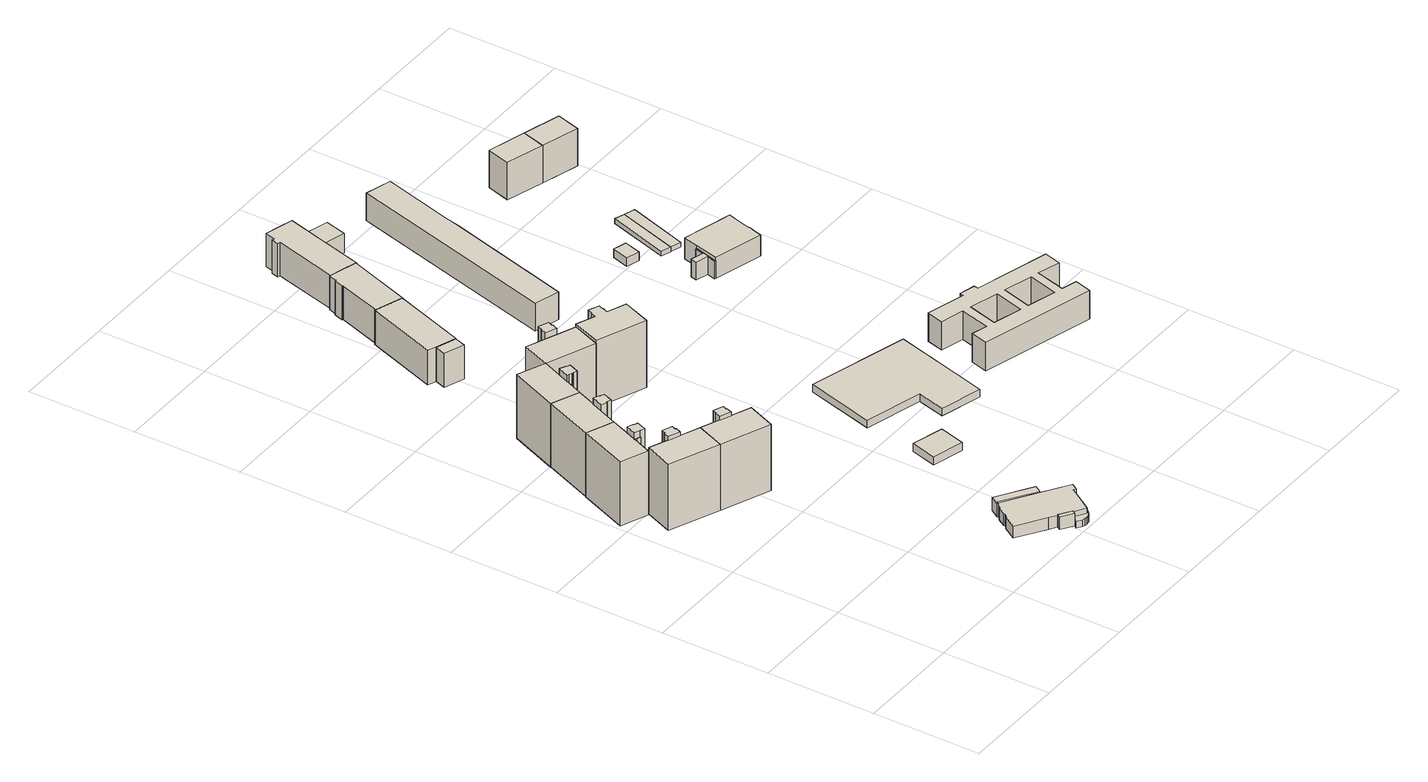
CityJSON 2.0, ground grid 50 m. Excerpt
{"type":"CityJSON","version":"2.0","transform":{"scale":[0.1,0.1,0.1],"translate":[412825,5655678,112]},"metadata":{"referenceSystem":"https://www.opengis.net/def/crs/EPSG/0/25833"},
"CityObjects":{
"building1":{"type":"Building","attributes":{"Gemeindeschluessel":14612000,"Geometrietyp2DReferenz":"3000","function":"31001_9998","roofType":"9999"},"children":["building1-1","building1-2"]},
"building1-1":{"type":"BuildingPart","attributes":{"Dachtyp_tdc":"tdcPolyFlatRoof","Dachneigung":0,"QualitaetDacherkennung":58,"Geometrietyp2DReferenz":"3000","measuredHeight":30.67,"roofType":"1000"},"parents":["building1"],"geometry":[{"type":"Solid","lod":"1","boundaries":[[[[0,1,2,3,4,5,6,7,8,9,10]],[[11,12,13,14,15,16,17,18,19,20,21]],[[10,11,21,0]],[[9,12,11,10]],[[8,13,12,9]],[[7,14,13,8]],[[6,15,14,7]],[[5,16,15,6]],[[4,17,16,5]],[[3,18,17,4]],[[2,19,18,3]],[[1,20,19,2]],[[0,21,20,1]]]]}]},
"building1-2":{"type":"BuildingPart","attributes":{"Dachtyp_tdc":"tdcPolyFlatRoof","Dachneigung":0,"QualitaetDacherkennung":24,"Geometrietyp2DReferenz":"3000","measuredHeight":33.62,"roofType":"1000"},"parents":["building1"],"geometry":[{"type":"Solid","lod":"1","boundaries":[[[[22,23,24,25,26,27,28]],[[29,12,11,21,30,31,32]],[[28,12,29,22]],[[27,11,12,28]],[[26,21,11,27]],[[25,30,21,26]],[[24,31,30,25]],[[23,32,31,24]],[[22,29,32,23]]]]}]},
"building2":{"type":"Building","attributes":{"Gemeindeschluessel":14612000,"Geometrietyp2DReferenz":"3000","function":"31001_9998","roofType":"9999"},"children":["building2-1","building2-2"]},
"building2-1":{"type":"BuildingPart","attributes":{"Dachtyp_tdc":"tdcPolyFlatRoof","Dachneigung":0,"QualitaetDacherkennung":25,"Geometrietyp2DReferenz":"3000","measuredHeight":33.54,"roofType":"1000"},"parents":["building2"],"geometry":[{"type":"Solid","lod":"1","boundaries":[[[[33,34,35,36,37,38,39,40]],[[41,42,43,44,45,46,47,48]],[[40,42,41,33]],[[39,43,42,40]],[[38,44,43,39]],[[37,45,44,38]],[[36,46,45,37]],[[35,47,46,36]],[[34,48,47,35]],[[33,41,48,34]]]]}]},
"building2-2":{"type":"BuildingPart","attributes":{"Dachtyp_tdc":"tdcHipAndGableRoof","Dachneigung":17.74,"QualitaetDacherkennung":13,"Geometrietyp2DReferenz":"3000","measuredHeight":33.98,"roofType":"5000"},"parents":["building2"],"geometry":[{"type":"Solid","lod":"1","boundaries":[[[[49,50,51,52,53,54]],[[55,56,57,45,44,58]],[[54,56,55,49]],[[53,57,56,54]],[[52,45,57,53]],[[51,44,45,52]],[[50,58,44,51]],[[49,55,58,50]]]]}]},
"building3":{"type":"Building","attributes":{"Gemeindeschluessel":14612000,"Geometrietyp2DReferenz":"3000","function":"31001_9998","roofType":"9999"},"children":["building3-1","building3-2"]},
"building3-1":{"type":"BuildingPart","attributes":{"Dachtyp_tdc":"tdcPolyFlatRoof","Dachneigung":0,"QualitaetDacherkennung":25,"Geometrietyp2DReferenz":"3000","measuredHeight":33.54,"roofType":"1000"},"parents":["building3"],"geometry":[{"type":"Solid","lod":"1","boundaries":[[[[59,60,61,62,63,64,65,66,67]],[[68,69,70,71,72,73,74,75,76]],[[67,69,68,59]],[[66,70,69,67]],[[65,71,70,66]],[[64,72,71,65]],[[63,73,72,64]],[[62,74,73,63]],[[61,75,74,62]],[[60,76,75,61]],[[59,68,76,60]]]]}]},
"building3-2":{"type":"BuildingPart","attributes":{"Dachtyp_tdc":"tdcPolyFlatRoof","Dachneigung":0,"QualitaetDacherkennung":61,"Geometrietyp2DReferenz":"3000","measuredHeight":30.68,"roofType":"1000"},"parents":["building3"],"geometry":[{"type":"Solid","lod":"1","boundaries":[[[[77,78,2,1,79,80,81,82,83]],[[84,85,73,72,71,86,87,88,89]],[[83,85,84,77]],[[82,73,85,83]],[[81,72,73,82]],[[80,71,72,81]],[[79,86,71,80]],[[1,87,86,79]],[[2,88,87,1]],[[78,89,88,2]],[[77,84,89,78]]]]}]},
"building4":{"type":"Building","attributes":{"Gemeindeschluessel":14612000,"Geometrietyp2DReferenz":"3000","function":"31001_9998","roofType":"9999"},"children":["building4-1","building4-2"]},
"building4-1":{"type":"BuildingPart","attributes":{"Dachtyp_tdc":"tdcPolyFlatRoof","Dachneigung":0,"QualitaetDacherkennung":28,"Geometrietyp2DReferenz":"3000","measuredHeight":33.55,"roofType":"1000"},"parents":["building4"],"geometry":[{"type":"Solid","lod":"1","boundaries":[[[[90,91,92,93,94,95,96,97]],[[98,99,100,101,102,103,104,105]],[[97,99,98,90]],[[96,100,99,97]],[[95,101,100,96]],[[94,102,101,95]],[[93,103,102,94]],[[92,104,103,93]],[[91,105,104,92]],[[90,98,105,91]]]]}]},
"building4-2":{"type":"BuildingPart","attributes":{"Dachtyp_tdc":"tdcHipAndGableRoof","Dachneigung":16.91,"QualitaetDacherkennung":14,"Geometrietyp2DReferenz":"3000","measuredHeight":33.88,"roofType":"5000"},"parents":["building4"],"geometry":[{"type":"Solid","lod":"1","boundaries":[[[[106,50,49,107,108,109,110]],[[111,101,112,113,55,58,102]],[[110,111,102,106]],[[109,101,111,110]],[[108,112,101,109]],[[107,113,112,108]],[[49,55,113,107]],[[50,58,55,49]],[[106,102,58,50]]]]}]},
"building5":{"type":"Building","attributes":{"Gemeindeschluessel":14612000,"Geometrietyp2DReferenz":"3000","function":"31001_9998","roofType":"9999"},"children":["building5-1","building5-2"]},
"building5-1":{"type":"BuildingPart","attributes":{"Dachtyp_tdc":"tdcFreeFormRoof","Dachneigung":10.14,"QualitaetDacherkennung":24,"Geometrietyp2DReferenz":"3000","measuredHeight":34.05,"roofType":"5000"},"parents":["building5"],"geometry":[{"type":"Solid","lod":"1","boundaries":[[[[114,115,116,117,118,119,120,121,122,123,124]],[[125,126,127,128,129,130,131,132,133,134,135]],[[124,126,125,114]],[[123,127,126,124]],[[122,128,127,123]],[[121,129,128,122]],[[120,130,129,121]],[[119,131,130,120]],[[118,132,131,119]],[[117,133,132,118]],[[116,134,133,117]],[[115,135,134,116]],[[114,125,135,115]]]]}]},
"building5-2":{"type":"BuildingPart","attributes":{"Dachtyp_tdc":"tdcPolyFlatRoof","Dachneigung":0,"QualitaetDacherkennung":51,"Geometrietyp2DReferenz":"3000","measuredHeight":30.75,"roofType":"1000"},"parents":["building5"],"geometry":[{"type":"Solid","lod":"1","boundaries":[[[[136,137,138,139,140,141,142]],[[132,143,144,145,146,147,134]],[[141,143,132,142]],[[140,144,143,141]],[[139,145,144,140]],[[138,146,145,139]],[[137,147,146,138]],[[136,134,147,137]],[[142,132,134,136]]]]}]},
"building6":{"type":"Building","attributes":{"Gemeindeschluessel":14612000,"Geometrietyp2DReferenz":"3000","function":"31001_9998","roofType":"9999"},"children":["building6-1","building6-2","building6-3","building6-4"]},
"building6-1":{"type":"BuildingPart","attributes":{"Dachtyp_tdc":"tdcPolyFlatRoof","Dachneigung":5.55,"QualitaetDacherkennung":68,"Geometrietyp2DReferenz":"3000","measuredHeight":6.26,"roofType":"2100"},"parents":["building6"],"geometry":[{"type":"Solid","lod":"1","boundaries":[[[[148,149,150,151]],[[152,153,154,155]],[[151,153,152,148]],[[150,154,153,151]],[[149,155,154,150]],[[148,152,155,149]]]]}]},
"building6-2":{"type":"BuildingPart","attributes":{"Dachtyp_tdc":"tdcGableRoof","Dachneigung":10.13,"QualitaetDacherkennung":38,"Geometrietyp2DReferenz":"3000","measuredHeight":7.11,"roofType":"3100"},"parents":["building6"],"geometry":[{"type":"Solid","lod":"1","boundaries":[[[[156,157,158,159,160,161,162,163,164,165,166,167,168,169,170,171,172,173,174]],[[175,176,177,178,153,152,179,180,181,182,183,184,185,186,187,188,189,190,191]],[[174,176,175,156]],[[173,177,176,174]],[[172,178,177,173]],[[171,153,178,172]],[[170,152,153,171]],[[169,179,152,170]],[[168,180,179,169]],[[167,181,180,168]],[[166,182,181,167]],[[165,183,182,166]],[[164,184,183,165]],[[163,185,184,164]],[[162,186,185,163]],[[161,187,186,162]],[[160,188,187,161]],[[159,189,188,160]],[[158,190,189,159]],[[157,191,190,158]],[[156,175,191,157]]]]}]},
"building6-3":{"type":"BuildingPart","attributes":{"Dachtyp_tdc":"tdcFreeFormRoof","Dachneigung":39.94,"QualitaetDacherkennung":10,"Geometrietyp2DReferenz":"3000","measuredHeight":5.54,"roofType":"5000"},"parents":["building6"],"geometry":[{"type":"Solid","lod":"1","boundaries":[[[[192,193,194,195,196,197,198,199,200,201,202,203,204,205,206,207]],[[208,209,210,211,212,213,214,154,215,153,216,178,217,177,218,219]],[[207,209,208,192]],[[206,210,209,207]],[[205,211,210,206]],[[204,212,211,205]],[[203,213,212,204]],[[202,214,213,203]],[[201,154,214,202]],[[200,215,154,201]],[[199,153,215,200]],[[198,216,153,199]],[[197,178,216,198]],[[196,217,178,197]],[[195,177,217,196]],[[194,218,177,195]],[[193,219,218,194]],[[192,208,219,193]]]]}]},
"building6-4":{"type":"BuildingPart","attributes":{"Dachtyp_tdc":"tdcPolyFlatRoof","Dachneigung":4.71,"QualitaetDacherkennung":61,"Geometrietyp2DReferenz":"3000","measuredHeight":6.9,"roofType":"2100"},"parents":["building6"],"geometry":[{"type":"Solid","lod":"1","boundaries":[[[[220,221,222,223,224,225]],[[190,188,187,226,227,228]],[[225,188,190,220]],[[224,187,188,225]],[[223,226,187,224]],[[222,227,226,223]],[[221,228,227,222]],[[220,190,228,221]]]]}]},
"building7":{"type":"Building","attributes":{"Gemeindeschluessel":14612000,"Geometrietyp2DReferenz":"3000","function":"31001_9998","roofType":"9999"},"children":["building7-1","building7-2"]},
"building7-1":{"type":"BuildingPart","attributes":{"Dachtyp_tdc":"tdcPolyFlatRoof","Dachneigung":0,"QualitaetDacherkennung":50,"Geometrietyp2DReferenz":"3000","measuredHeight":30.87,"roofType":"1000"},"parents":["building7"],"geometry":[{"type":"Solid","lod":"1","boundaries":[[[[229,230,231,232,233,234]],[[235,236,237,238,239,240]],[[234,236,235,229]],[[233,237,236,234]],[[232,238,237,233]],[[231,239,238,232]],[[230,240,239,231]],[[229,235,240,230]]]]}]},
"building7-2":{"type":"BuildingPart","attributes":{"Dachtyp_tdc":"tdcPolyFlatRoof","Dachneigung":0,"QualitaetDacherkennung":29,"Geometrietyp2DReferenz":"3000","measuredHeight":33.84,"roofType":"1000"},"parents":["building7"],"geometry":[{"type":"Solid","lod":"1","boundaries":[[[[241,242,243,244,245,246,247,248,249]],[[237,250,251,252,253,254,255,256,238]],[[248,250,237,249]],[[247,251,250,248]],[[246,252,251,247]],[[245,253,252,246]],[[244,254,253,245]],[[243,255,254,244]],[[242,256,255,243]],[[241,238,256,242]],[[249,237,238,241]]]]}]},
"building8":{"type":"Building","attributes":{"Dachtyp_tdc":"tdcGableRoof","Gemeindeschluessel":14612000,"Dachneigung":34.96,"QualitaetDacherkennung":60,"Geometrietyp2DReferenz":"3000","measuredHeight":18.15,"function":"31001_9998","roofType":"3100"},"geometry":[{"type":"Solid","lod":"1","boundaries":[[[[257,258,259,260]],[[261,262,263,264]],[[260,262,261,257]],[[259,263,262,260]],[[258,264,263,259]],[[257,261,264,258]]]]}]},
"building9":{"type":"Building","attributes":{"name":"Marwa Elsherbiny Kultur- und Bildungszentrum","Dachtyp_tdc":"tdcPolyFlatRoof","Gemeindeschluessel":14612000,"Dachneigung":0,"QualitaetDacherkennung":84,"Geometrietyp2DReferenz":"3000","measuredHeight":3.88,"function":"31001_3045","roofType":"1000"},"geometry":[{"type":"Solid","lod":"1","boundaries":[[[[265,266,267,268]],[[269,270,271,272]],[[268,270,269,265]],[[267,271,270,268]],[[266,272,271,267]],[[265,269,272,266]]]]}]},
"building10":{"type":"Building","attributes":{"Dachtyp_tdc":"tdcFreeFormRoof","Gemeindeschluessel":14612000,"Dachneigung":17.99,"QualitaetDacherkennung":13,"Geometrietyp2DReferenz":"3000","measuredHeight":34.19,"function":"31001_9998","roofType":"5000"},"geometry":[{"type":"Solid","lod":"1","boundaries":[[[[273,274,275,276,277,278,279,280,281,282,283,284]],[[285,286,287,288,289,290,291,292,293,294,295,296]],[[284,286,285,273]],[[283,287,286,284]],[[282,288,287,283]],[[281,289,288,282]],[[280,290,289,281]],[[279,291,290,280]],[[278,292,291,279]],[[277,293,292,278]],[[276,294,293,277]],[[275,295,294,276]],[[274,296,295,275]],[[273,285,296,274]]]]}]},
"building11":{"type":"Building","attributes":{"Gemeindeschluessel":14612000,"Geometrietyp2DReferenz":"3000","function":"31001_9998","roofType":"9999"},"children":["building11-1","building11-2","building11-3","building11-4"]},
"building11-1":{"type":"BuildingPart","attributes":{"Dachtyp_tdc":"tdcGableRoof","Dachneigung":34.95,"QualitaetDacherkennung":62,"Geometrietyp2DReferenz":"3000","measuredHeight":18.89,"roofType":"3100"},"parents":["building11"],"geometry":[{"type":"Solid","lod":"1","boundaries":[[[[297,298,299,300,301,302,303,304,305,306,307,308,309]],[[310,311,312,313,314,315,316,317,318,319,320,321,322]],[[309,311,310,297]],[[308,312,311,309]],[[307,313,312,308]],[[306,314,313,307]],[[305,315,314,306]],[[304,316,315,305]],[[303,317,316,304]],[[302,318,317,303]],[[301,319,318,302]],[[300,320,319,301]],[[299,321,320,300]],[[298,322,321,299]],[[297,310,322,298]]]]}]},
"building11-2":{"type":"BuildingPart","attributes":{"Dachtyp_tdc":"tdcGableRoof","Dachneigung":33.99,"QualitaetDacherkennung":62,"Geometrietyp2DReferenz":"3000","measuredHeight":18.6,"roofType":"3100"},"parents":["building11"],"geometry":[{"type":"Solid","lod":"1","boundaries":[[[[323,324,325,326,327,328,329,330,331,332,333,334,335]],[[336,337,321,338,339,340,341,342,343,344,345,346,347]],[[335,337,336,323]],[[334,321,337,335]],[[333,338,321,334]],[[332,339,338,333]],[[331,340,339,332]],[[330,341,340,331]],[[329,342,341,330]],[[328,343,342,329]],[[327,344,343,328]],[[326,345,344,327]],[[325,346,345,326]],[[324,347,346,325]],[[323,336,347,324]]]]}]},
"building11-3":{"type":"BuildingPart","attributes":{"Dachtyp_tdc":"tdcGableRoof","Dachneigung":33.88,"QualitaetDacherkennung":60,"Geometrietyp2DReferenz":"3000","measuredHeight":19.14,"roofType":"3100"},"parents":["building11"],"geometry":[{"type":"Solid","lod":"1","boundaries":[[[[348,349,350,351,352,353]],[[354,312,310,261,264,355]],[[353,312,354,348]],[[352,310,312,353]],[[351,261,310,352]],[[350,264,261,351]],[[349,355,264,350]],[[348,354,355,349]]]]}]},
"building11-4":{"type":"BuildingPart","attributes":{"Dachtyp_tdc":"tdcGableRoof","Dachneigung":36.33,"QualitaetDacherkennung":61,"Geometrietyp2DReferenz":"3000","measuredHeight":11.2,"roofType":"3100"},"parents":["building11"],"geometry":[{"type":"Solid","lod":"1","boundaries":[[[[356,357,358,359]],[[347,360,361,336]],[[359,360,347,356]],[[358,361,360,359]],[[357,336,361,358]],[[356,347,336,357]]]]}]},
"building12":{"type":"Building","attributes":{"Dachtyp_tdc":"tdcPolyFlatRoof","Gemeindeschluessel":14612000,"Dachneigung":0,"QualitaetDacherkennung":26,"Geometrietyp2DReferenz":"3000","measuredHeight":3.61,"function":"31001_3211","roofType":"1000"},"geometry":[{"type":"Solid","lod":"1","boundaries":[[[[362,363,364,365,366,367]],[[368,369,370,371,372,373]],[[367,369,368,362]],[[366,370,369,367]],[[365,371,370,366]],[[364,372,371,365]],[[363,373,372,364]],[[362,368,373,363]]]]}]},
"building13":{"type":"Building","attributes":{"Dachtyp_tdc":"tdcPolyFlatRoof","Gemeindeschluessel":14612000,"Dachneigung":0,"QualitaetDacherkennung":87,"Geometrietyp2DReferenz":"3000","measuredHeight":13.21,"function":"31001_9998","roofType":"1000"},"geometry":[{"type":"Solid","lod":"1","boundaries":[[[[374,375,376,377,378,379]],[[380,381,382,383,384,385]],[[379,381,380,374]],[[378,382,381,379]],[[377,383,382,378]],[[376,384,383,377]],[[375,385,384,376]],[[374,380,385,375]]]]}]},
"building14":{"type":"Building","attributes":{"Dachtyp_tdc":"tdcGableRoof","Gemeindeschluessel":14612000,"Dachneigung":10.48,"QualitaetDacherkennung":69,"Geometrietyp2DReferenz":"3000","measuredHeight":4.46,"function":"31001_9998","roofType":"3100"},"geometry":[{"type":"Solid","lod":"1","boundaries":[[[[386,387,388,389]],[[390,391,392,393]],[[389,391,390,386]],[[388,392,391,389]],[[387,393,392,388]],[[386,390,393,387]]]]}]},
"building15":{"type":"Building","attributes":{"name":"113. Grundschule Canaletto Dresden","Dachtyp_tdc":"tdcPolyFlatRoof","Gemeindeschluessel":14612000,"Dachneigung":0,"QualitaetDacherkennung":39,"Geometrietyp2DReferenz":"3000","measuredHeight":13.67,"function":"31001_3021","roofType":"1000"},"geometry":[{"type":"Solid","lod":"1","boundaries":[[[[394,395,396,397,398,399,400,401,402,403,404,405,406,407,408,409],[410,411,412,413],[414,415,416,417]],[[418,419,420,421,422,423,424,425,426,427,428,429,430,431,432,433],[434,435,436,437],[438,439,440,441]],[[409,419,418,394]],[[408,420,419,409]],[[407,421,420,408]],[[406,422,421,407]],[[405,423,422,406]],[[404,424,423,405]],[[403,425,424,404]],[[402,426,425,403]],[[401,427,426,402]],[[400,428,427,401]],[[399,429,428,400]],[[398,430,429,399]],[[397,431,430,398]],[[396,432,431,397]],[[395,433,432,396]],[[394,418,433,395]],[[413,435,434,410]],[[412,436,435,413]],[[411,437,436,412]],[[410,434,437,411]],[[417,439,438,414]],[[416,440,439,417]],[[415,441,440,416]],[[414,438,441,415]]]]}]},
"building16":{"type":"Building","attributes":{"Gemeindeschluessel":14612000,"Geometrietyp2DReferenz":"3000","function":"31001_3211","roofType":"9999"},"children":["building16-1","building16-2"]},
"building16-1":{"type":"BuildingPart","attributes":{"Dachtyp_tdc":"tdcPolyFlatRoof","Dachneigung":0,"QualitaetDacherkennung":48,"Geometrietyp2DReferenz":"3000","measuredHeight":8.61,"roofType":"1000"},"parents":["building16"],"geometry":[{"type":"Solid","lod":"1","boundaries":[[[[442,443,444,445,446,447,448,449]],[[450,451,452,453,454,455,456,457]],[[449,451,450,442]],[[448,452,451,449]],[[447,453,452,448]],[[446,454,453,447]],[[445,455,454,446]],[[444,456,455,445]],[[443,457,456,444]],[[442,450,457,443]]]]}]},
"building16-2":{"type":"BuildingPart","attributes":{"Dachtyp_tdc":"tdcPolyFlatRoof","Dachneigung":0,"QualitaetDacherkennung":38,"Geometrietyp2DReferenz":"3000","measuredHeight":10.1,"roofType":"1000"},"parents":["building16"],"geometry":[{"type":"Solid","lod":"1","boundaries":[[[[458,459,460,461,462,463,464,465,466,467]],[[468,469,470,471,472,473,474,450,457,475]],[[467,469,468,458]],[[466,470,469,467]],[[465,471,470,466]],[[464,472,471,465]],[[463,473,472,464]],[[462,474,473,463]],[[461,450,474,462]],[[460,457,450,461]],[[459,475,457,460]],[[458,468,475,459]]]]}]},
"building17":{"type":"Building","attributes":{"Dachtyp_tdc":"tdcPolyFlatRoof","Gemeindeschluessel":14612000,"Dachneigung":2.85,"QualitaetDacherkennung":91,"Geometrietyp2DReferenz":"3000","measuredHeight":2.35,"function":"31001_2463","roofType":"2100"},"geometry":[{"type":"Solid","lod":"1","boundaries":[[[[476,477,478,479]],[[480,481,482,483]],[[479,481,480,476]],[[478,482,481,479]],[[477,483,482,478]],[[476,480,483,477]]]]}]},
"building18":{"type":"Building","attributes":{"Dachtyp_tdc":"tdcPolyFlatRoof","Gemeindeschluessel":14612000,"Dachneigung":2.85,"QualitaetDacherkennung":92,"Geometrietyp2DReferenz":"3000","measuredHeight":2.31,"function":"31001_2463","roofType":"2100"},"geometry":[{"type":"Solid","lod":"1","boundaries":[[[[484,485,477,476]],[[486,487,488,489]],[[476,487,486,484]],[[477,488,487,476]],[[485,489,488,477]],[[484,486,489,485]]]]}]},
"building19":{"type":"Building","attributes":{"Dachtyp_tdc":"tdcGableRoof","Gemeindeschluessel":14612000,"Dachneigung":36.87,"QualitaetDacherkennung":73,"Geometrietyp2DReferenz":"3000","measuredHeight":20.04,"function":"31001_9998","roofType":"3100"},"geometry":[{"type":"Solid","lod":"1","boundaries":[[[[490,491,492,493]],[[494,495,496,497]],[[493,495,494,490]],[[492,496,495,493]],[[491,497,496,492]],[[490,494,497,491]]]]}]},
"building20":{"type":"Building","attributes":{"Dachtyp_tdc":"tdcGableRoof","Gemeindeschluessel":14612000,"Dachneigung":37.28,"QualitaetDacherkennung":76,"Geometrietyp2DReferenz":"3000","measuredHeight":20.07,"function":"31001_9998","roofType":"3100"},"geometry":[{"type":"Solid","lod":"1","boundaries":[[[[493,492,498,499]],[[495,500,501,496]],[[499,500,495,493]],[[498,501,500,499]],[[492,496,501,498]],[[493,495,496,492]]]]}]}
},
"vertices":[
[182,1619,330],[217,1704,330],[92,1755,330],[0,1531,330],[125,1480,330],[146,1530,330],[162,1568,330],[172,1564,330],[188,1557,330],[189,1560,330],[162,1571,330],[162,1571,23],[189,1560,23],[188,1557,23],[172,1564,23],[162,1568,23],[146,1530,23],[125,1480,23],[0,1531,23],[92,1755,23],[217,1704,23],[182,1619,23],
[209,1552,360],[227,1597,360],[208,1605,360],[209,1608,360],[182,1619,360],[162,1571,360],[189,1560,360],[209,1552,23],[209,1608,23],[208,1605,23],[227,1597,23],
[284,1473,359],[240,1491,359],[232,1470,359],[228,1472,359],[217,1446,359],[269,1425,359],[280,1451,359],[275,1452,359],[284,1473,24],[275,1452,24],[280,1451,24],[269,1425,24],[217,1446,24],[228,1472,24],[232,1470,24],[240,1491,24],
[305,1260,343],[357,1389,343],[269,1425,343],[217,1446,343],[130,1482,343],[77,1353,343],[305,1260,24],[77,1353,24],[130,1482,24],[357,1389,24],
[301,1773,359],[320,1818,359],[299,1827,359],[300,1830,359],[275,1840,359],[274,1840,359],[253,1789,359],[279,1778,359],[281,1782,359],[301,1773,24],[281,1782,24],[279,1778,24],[253,1789,24],[274,1840,24],[275,1840,24],[300,1830,24],[299,1827,24],[320,1818,24],
[311,1929,330],[185,1981,330],[252,1789,330],[253,1789,330],[274,1840,330],[275,1840,330],[301,1904,330],[311,1929,24],[301,1904,24],[252,1789,24],[217,1704,24],[92,1755,24],[185,1981,24],
[510,1381,359],[466,1398,359],[457,1378,359],[454,1380,359],[443,1354,359],[494,1333,359],[505,1359,359],[501,1360,359],[510,1381,24],[501,1360,24],[505,1359,24],[494,1333,24],[443,1354,24],[454,1380,24],[457,1378,24],[466,1398,24],
[443,1354,343],[530,1168,343],[583,1297,343],[494,1333,343],[468,1344,343],[468,1344,24],[583,1297,24],[530,1168,24],
[390,2048,361],[391,2050,361],[366,2062,361],[365,2058,361],[345,2010,361],[354,2007,361],[368,2001,361],[371,2000,361],[372,2002,361],[391,1994,361],[410,2040,361],[390,2048,23],[410,2040,23],[391,1994,23],[372,2002,23],[371,2000,23],[368,2001,23],[354,2007,23],[345,2010,23],[365,2058,23],[366,2062,23],[391,2050,23],
[366,2062,331],[403,2151,331],[277,2203,331],[185,1981,331],[311,1929,331],[328,1970,331],[345,2010,331],[328,1970,23],[311,1929,23],[185,1981,23],[277,2203,23],[403,2151,23],
[948,87,84],[937,71,84],[991,36,84],[1001,52,84],[948,87,24],[1001,52,24],[991,36,24],[937,71,24],
[1138,126,80],[1158,157,80],[1039,234,80],[1008,254,80],[884,334,80],[877,323,80],[865,305,80],[861,307,80],[837,270,80],[841,267,80],[829,249,80],[825,252,80],[786,192,80],[914,109,80],[948,87,80],[1001,52,80],[1053,19,80],[1115,113,80],[1127,133,80],[1138,126,24],[1127,133,24],[1115,113,24],[1053,19,24],[914,109,24],[786,192,24],[825,252,24],[829,249,24],[841,267,24],[837,270,24],[861,307,24],[865,305,24],[877,323,24],[884,334,24],[1008,254,24],[1039,234,24],[1158,157,24],
[1065,20,57],[1122,106,57],[1123,108,57],[1115,113,57],[1105,98,57],[1053,19,57],[1008,48,57],[1001,52,57],[994,41,57],[991,36,57],[981,22,57],[1004,7,57],[1017,3,57],[1030,2,57],[1043,5,57],[1055,11,57],[1065,20,24],[1055,11,24],[1043,5,24],[1030,2,24],[1017,3,24],[1004,7,24],[981,22,24],[994,41,24],[1008,48,24],[1105,98,24],[1123,108,24],[1122,106,24],
[1039,234,86],[1058,264,86],[900,367,86],[872,325,86],[877,323,86],[884,334,86],[872,325,24],[900,367,24],[1058,264,24],
[403,2151,330],[627,2061,330],[678,2190,330],[592,2224,330],[541,2245,330],[454,2280,330],[403,2151,21],[454,2280,21],[541,2245,21],[592,2224,21],[678,2190,21],[627,2061,21],
[592,2224,360],[597,2237,360],[603,2251,360],[600,2252,360],[609,2274,360],[563,2292,360],[554,2270,360],[552,2271,360],[541,2245,360],[552,2271,21],[554,2270,21],[563,2292,21],[609,2274,21],[600,2252,21],[603,2251,21],[597,2237,21],
[512,2648,192],[420,2680,192],[403,2630,192],[495,2598,192],[512,2648,28],[495,2598,28],[403,2630,28],[420,2680,28],
[1032,731,63],[1176,692,63],[1209,810,63],[1064,850,63],[1032,731,24],[1064,850,24],[1209,810,24],[1176,692,24],
[764,2155,344],[678,2190,344],[627,2061,344],[852,1971,344],[903,2100,344],[816,2135,344],[826,2160,344],[824,2160,344],[833,2183,344],[785,2202,344],[776,2180,344],[774,2180,344],[764,2155,22],[774,2180,22],[776,2180,22],[785,2202,22],[833,2183,22],[824,2160,22],[826,2160,22],[816,2135,22],[903,2100,22],[852,1971,22],[627,2061,22],[678,2190,22],
[626,2977,191],[630,2976,191],[730,3266,191],[667,3284,191],[599,3303,191],[586,3264,191],[585,3264,191],[581,3265,191],[567,3223,191],[571,3221,191],[572,3221,191],[504,3020,191],[570,2997,191],[626,2977,28],[570,2997,28],[504,3020,28],[572,3221,28],[571,3221,28],[567,3223,28],[581,3265,28],[585,3264,28],[586,3264,28],[599,3303,28],[667,3284,28],[730,3266,28],[630,2976,28],
[802,3514,188],[829,3613,188],[837,3640,188],[770,3658,188],[706,3676,188],[693,3628,188],[681,3631,188],[672,3598,188],[684,3595,188],[605,3301,188],[668,3284,188],[730,3266,188],[735,3265,188],[802,3514,28],[735,3265,28],[668,3284,28],[605,3301,28],[684,3595,28],[672,3598,28],[681,3631,28],[693,3628,28],[706,3676,28],[770,3658,28],[837,3640,28],[829,3613,28],
[498,3022,194],[381,2694,194],[420,2680,194],[512,2648,194],[626,2977,194],[504,3020,194],[498,3022,28],[381,2694,28],
[829,3613,121],[802,3514,121],[956,3472,121],[983,3571,121],[983,3571,28],[956,3472,28],
[1102,1092,58],[1368,1020,58],[1334,892,58],[1526,840,58],[1646,1283,58],[1188,1408,58],[1102,1092,22],[1188,1408,22],[1646,1283,22],[1526,840,22],[1334,892,22],[1368,1020,22],
[930,2551,155],[1048,2518,155],[1209,3100,155],[1226,3167,155],[1315,3493,155],[1195,3526,155],[930,2551,23],[1195,3526,23],[1315,3493,23],[1226,3167,23],[1209,3100,23],[1048,2518,23],
[1501,2496,63],[1562,2478,63],[1585,2555,63],[1525,2573,63],[1501,2496,22],[1525,2573,22],[1585,2555,22],[1562,2478,22],
[1754,1235,140],[1732,1157,140],[1839,1128,140],[1802,992,140],[1730,1012,140],[1709,934,140],[2233,790,140],[2255,868,140],[2184,888,140],[2221,1024,140],[2326,995,140],[2347,1073,140],[2002,1167,140],[2007,1185,140],[1935,1205,140],[1930,1187,140],[2146,898,140],[2013,934,140],[2051,1070,140],[2183,1034,140],[1878,1118,140],[2011,1081,140],[1974,945,140],[1841,981,140],[1754,1235,3],[1930,1187,3],[1935,1205,3],[2007,1185,3],[2002,1167,3],[2347,1073,3],[2326,995,3],[2221,1024,3],[2184,888,3],[2255,868,3],[2233,790,3],[1709,934,3],[1730,1012,3],[1802,992,3],[1839,1128,3],[1732,1157,3],[2146,898,3],[2183,1034,3],[2051,1070,3],[2013,934,3],[1878,1118,3],[1841,981,3],[1974,945,3],[2011,1081,3],
[1624,2157,109],[1653,2266,109],[1649,2267,109],[1638,2227,109],[1582,2243,109],[1574,2214,109],[1631,2198,109],[1620,2158,109],[1624,2157,23],[1620,2158,23],[1631,2198,23],[1574,2214,23],[1582,2243,23],[1638,2227,23],[1649,2267,23],[1653,2266,23],
[1899,2273,124],[1671,2334,124],[1653,2266,124],[1624,2157,124],[1852,2095,124],[1865,2144,124],[1867,2143,124],[1871,2160,124],[1869,2160,124],[1880,2205,124],[1899,2273,23],[1880,2205,23],[1869,2160,23],[1871,2160,23],[1867,2143,23],[1865,2144,23],[1852,2095,23],[1671,2334,23],
[1682,2408,44],[1768,2685,44],[1723,2699,44],[1637,2422,44],[1682,2408,21],[1637,2422,21],[1723,2699,21],[1768,2685,21],
[1731,2393,44],[1818,2669,44],[1731,2393,22],[1682,2408,22],[1768,2685,22],[1818,2669,22],
[1655,3250,200],[1624,3142,200],[1798,3091,200],[1830,3200,200],[1655,3250,21],[1830,3200,21],[1798,3091,21],[1624,3142,21],
[1972,3041,200],[2003,3150,200],[2003,3150,21],[1972,3041,21]
]}
